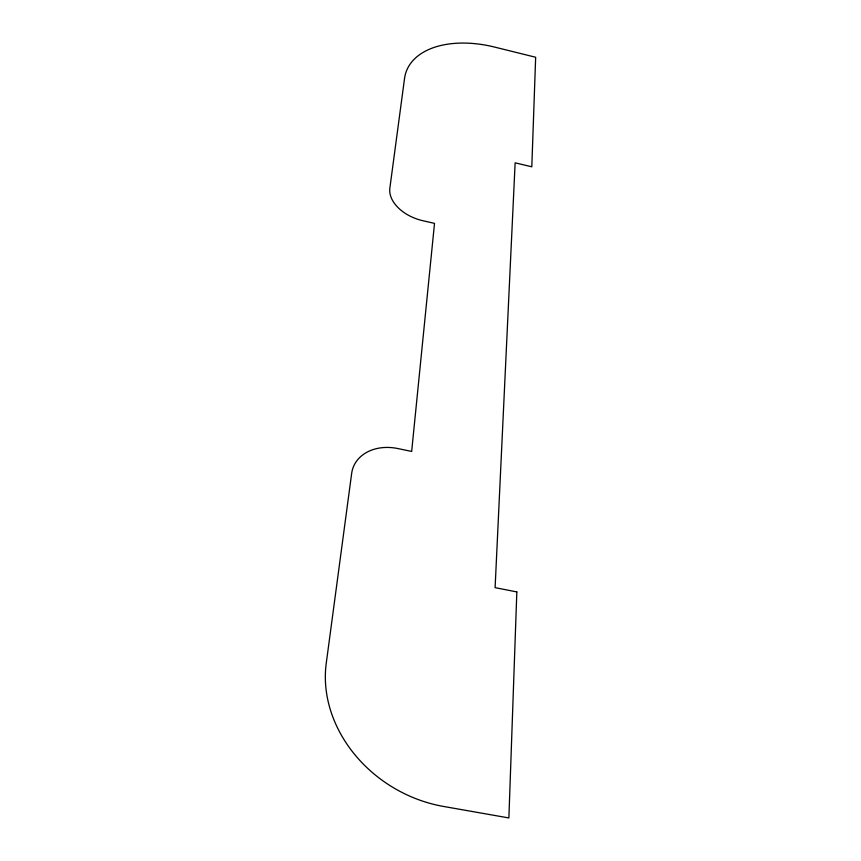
<?xml version="1.0" encoding="UTF-8"?>
<svg xmlns="http://www.w3.org/2000/svg" width="861" height="861" viewBox="0 0 861 861"><rect width="100%" height="100%" fill="white"/><g stroke="black" fill="none" stroke-linecap="round" stroke-linejoin="round"><path stroke-width="1.29" d="M516.837 591.927L508.883 817.95L443.469 806.434A129.085 109.982 31 0 1 326.233 663.379L351.665 473.399A43.577 34.053 20.4 0 1 397.836 448.549L411.666 451.433L434.514 223.386L422.579 220.642A36.388 23.677 18.3 0 1 389.85 188.172L404.552 78.394A89.167 53.425 19.3 0 1 494.591 47.075L535.66 57.257L531.807 166.797L515.136 162.837L495.107 587.643L516.837 591.927"/></g></svg>
